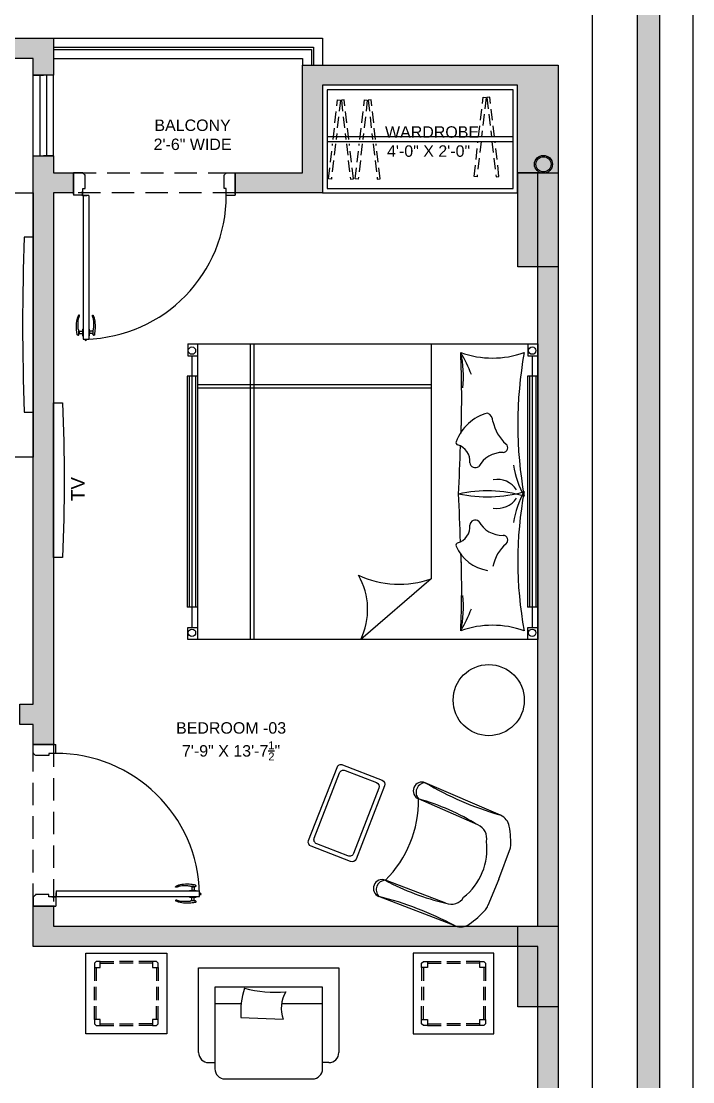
# Model space of a CAD drawing. Extents: x 374263 to 374793, y -84373 to -83661.
# Drawn here: x 374715.7 to 374766.8, y -84090.2 to -84009.5 of the extents above; entities that cross this region are included whole.
import ezdxf

# ---------------------------------------------------------------- set-up
doc = ezdxf.new("R2010")
doc.units = 0
doc.header["$MEASUREMENT"] = 0
doc.linetypes.add('DASHED', pattern=[0.75, 0.5, -0.25])
doc.linetypes.add('DASHED2', pattern=[0.375, 0.25, -0.125])
doc.layers.get('0').update_dxf_attribs({"linetype": 'CONTINUOUS'})
for name, color, linetype in [('_DIMENSION', 190, 'CONTINUOUS'), ('COLUMN', 2, 'CONTINUOUS'), ('DOOR', 32, 'CONTINUOUS'), ('FORMAT_BODER', 34, 'CONTINUOUS'), ('FORMAT_BODER_HATCH', 8, 'CONTINUOUS'), ('FORMAT_TEXT', 34, 'CONTINUOUS'), ('FURNITURE', 36, 'CONTINUOUS'), ('HATCH', 251, 'CONTINUOUS')]:
    doc.layers.add(name, color=color, linetype=linetype)
doc.styles.add('TEXT', font='arial.ttf', dxfattribs={"height": 5})

# ---------------------------------------------------------------- blocks, each defined once
blk = doc.blocks.new('WERTUYO')
at = {"layer": 'FURNITURE', "linetype": 'DASHED', "ltscale": 5}
for points in [[(643.8741002173047, 685.6800795017216), (644.8896536989487, 694.5178323374303), (645.5372412101715, 694.4434175213855), (644.5302387964912, 685.6800795017216)], [(647.388660028897, 685.6800795017216), (646.3731065471948, 694.5178323374303), (645.7255190360302, 694.4434175213855), (646.7325214497105, 685.6800795017216)], [(644.4153279701131, 684.6800795017216), (643.5097376033664, 676.7992697011969), (642.8621500922018, 676.8736845172416), (643.7591893908684, 684.6800795017216)], [(646.8474322760885, 684.6800795017216), (647.7530226428062, 676.7992697011969), (648.4006101539999, 676.8736845172416), (647.503570855275, 684.6800795017216)]]:
    blk.add_lwpolyline(points, dxfattribs=at)
blk = doc.blocks.new('TABLE-30')
at = {"color": 0, "linetype": 'BYBLOCK'}
for p, q in [((-0.4063999999996213, 0), (-0.4063999999996213, 0.4063999999996213)), ((-0.4063999999996213, 0.4063999999996213), (0, 0.4063999999996213)), ((0, 0.4063999999996213), (0, 0)), ((-0.3555999999996686, 0.3640666666663321), (-0.3640666666663321, 0.3555999999996686)), ((-0.3640666666663321, 0.3555999999996686), (-0.3640666666663321, 0.3344333333330098)), ((-0.3640666666663321, 0.3344333333330098), (-0.3344333333330098, 0.3344333333330098)), ((-0.3640666666662185, 0.3344333333330383), (-0.3640666666662469, 0.2666780571461516)), ((-0.3344333333330098, 0.3640666666663321), (-0.3555999999996686, 0.3640666666663321)), ((-0.3555893173922016, 0.3344333333330383), (-0.35558931739223, 0.2666780571461516)), ((-0.3344333333330098, 0.3344333333330098), (-0.3344333333330098, 0.3640666666663321)), ((-0.3344333333330098, 0.3640666666662469), (-0.2666780571461231, 0.3640666666662753)), ((-0.3344333333330098, 0.35558931739223), (-0.2666780571461231, 0.3555893173922584)), ((-0.1693223619063531, 0.3640666666663037), (-0.2370776380932682, 0.3640666666662753)), ((-0.1693223619063531, 0.3555893173922868), (-0.2370776380932682, 0.3555893173922584)), ((-0.0719666666666114, 0.3640666666663321), (-0.1397219428534981, 0.3640666666663037)), ((-0.0719666666666114, 0.3555893173923153), (-0.1397219428534981, 0.3555893173922868)), ((-0.071966666666583, 0.3640666666663321), (-0.071966666666583, 0.3344333333330098)), ((-0.0507999999999527, 0.3640666666663321), (-0.071966666666583, 0.3640666666663321)), ((-0.071966666666583, 0.3344333333330098), (-0.0423333333332891, 0.3344333333330098)), ((-0.050810682607306, 0.3344333333330098), (-0.050810682607306, 0.2666780571461231)), ((-0.0423333333332891, 0.3555999999996686), (-0.0507999999999527, 0.3640666666663321)), ((-0.0423333333332891, 0.3344333333330098), (-0.0423333333332891, 0.3555999999996686)), ((-0.0423333333332891, 0.3344333333330098), (-0.0423333333332891, 0.2666780571461231)), ((-0.3640666666662753, 0.1693223619063815), (-0.3640666666662753, 0.2370776380932682)), ((-0.3555893173922584, 0.1693223619063815), (-0.3555893173922584, 0.2370776380932682)), ((-0.050810682607306, 0.2370776380932682), (-0.050810682607306, 0.1693223619063531)), ((-0.0423333333332891, 0.2370776380932682), (-0.0423333333332891, 0.1693223619063531)), ((-0.3640666666663037, 0.0719666666666114), (-0.3640666666662753, 0.1397219428535266)), ((-0.3555893173922868, 0.0719666666666114), (-0.3555893173922584, 0.1397219428535266)), ((-0.050810682607306, 0.0719666666666114), (-0.050810682607306, 0.1397219428534981)), ((-0.0423333333332891, 0.0719666666666114), (-0.0423333333332891, 0.1397219428534981)), ((-0.3640666666663321, 0.071966666666583), (-0.3640666666663321, 0.0507999999999527)), ((-0.3344333333330098, 0.071966666666583), (-0.3640666666663321, 0.071966666666583)), ((-0.3344333333330098, 0.0423333333332891), (-0.3344333333330098, 0.071966666666583)), ((-0.071966666666583, 0.071966666666583), (-0.071966666666583, 0.0423333333332891)), ((-0.0423333333332891, 0.071966666666583), (-0.071966666666583, 0.071966666666583)), ((-0.0423333333332891, 0.0507999999999527), (-0.0423333333332891, 0.071966666666583)), ((0, 0), (-0.4063999999996213, 0)), ((-0.3640666666663321, 0.0507999999999527), (-0.3555999999996686, 0.0423333333332891)), ((-0.3555999999996686, 0.0423333333332891), (-0.3344333333330098, 0.0423333333332891)), ((-0.3344333333330098, 0.050810682607306), (-0.2666780571460947, 0.050810682607306)), ((-0.3344333333330098, 0.0423333333332891), (-0.2666780571460947, 0.0423333333332891)), ((-0.2370776380932398, 0.050810682607306), (-0.1693223619063531, 0.050810682607306)), ((-0.2370776380932398, 0.0423333333332891), (-0.1693223619063531, 0.0423333333332891)), ((-0.071966666666583, 0.050810682607306), (-0.1397219428534697, 0.050810682607306)), ((-0.071966666666583, 0.0423333333332891), (-0.1397219428534697, 0.0423333333332891)), ((-0.071966666666583, 0.0423333333332891), (-0.0507999999999527, 0.0423333333332891)), ((-0.0507999999999527, 0.0423333333332891), (-0.0423333333332891, 0.0507999999999527))]:
    blk.add_line(p, q, dxfattribs=at)
blk = doc.blocks.new('HANDLE_')
at = {"color": 25}
for p, q in [((-0.7500000000004547, -1.09139e-11), (0.7500000000004547, 1.09139e-11)), ((-3.842498068636357, -0.8676284369915948), (-3.853216888692712, -0.9166993664020991)), ((-0.7499999999977263, -0.1250000000121645), (-0.7500000000004547, -1.20508e-11)), ((-0.7499999999977263, -0.1250000000121645), (0.7500000000022738, -0.1250000000121645)), ((-0.31193088684131, -0.1339285402199266), (-0.3119308868422195, -0.1250000000121645)), ((0.3032124157793987, -0.9556787557717143), (-0.3032124157766702, -0.9556787557717143)), ((-0.2933930870608492, -0.1524663399978863), (0.2933930870653967, -0.1524663399978863)), ((-0.2499999999986358, -0.902466339997886), (-0.2499999999986358, -0.1524663399978863)), ((-0.2499999999977263, -0.9024663399977724), (0.2500000000022737, -0.9024663399977724)), ((0.2500000000013642, -0.902466339997886), (0.2500000000013642, -0.1524663399977726)), ((0.3032124157793987, -0.9556787557717143), (0.3426731880731495, -0.95135046825294)), ((0.3119308868458575, -0.1339285402199266), (0.3119308868467669, -0.1250000000121645)), ((0.6463932587589625, -1.053500312676419), (0.646393258758053, -1.234952984337382)), ((0.7500000000022738, -0.1250000000121645), (0.7500000000004547, -1.20508e-11))]:
    blk.add_line(p, q, dxfattribs=at)
for centre, radius, start, end in [((-3.778072760740997, -0.9331134917514416), 0.0769159507294752, 167.6781249051478, 262.0686072607006), ((-3.767353940683732, -0.8840425623365034), 0.0769159507294752, 88.24931041742155, 167.6781249085744), ((-0.3009289805590924, -1.419460461631159), 0.4637873270867705, 90.28209423090686, 130.7272898885489), ((-0.2933930870608492, -0.1339285402175392), 0.0185377997804608, 180.0000000073801, 270), ((-0.2499999999986358, -0.9556787557762618), 0.0532124157783414, 90, 179.9999999951015), ((0.2500000000013642, -0.9556787557762618), 0.0532124157783414, 4.8983595e-09, 90), ((0.2933930870653967, -0.1339285402175392), 0.0185377997804608, 270, 359.9999999926198), ((0.415379954731634, -1.423615301906123), 0.477828784213676, 67.39559944381442, 98.75216363580843), ((0.5694773080263076, -1.234952984337155), 0.0769159507294752, 278.1758633467022, 359.9999999994072), ((0.5694773080290361, -1.053500312676192), 0.0769159507294752, 359.9999999998307, 67.39559944375627)]:
    blk.add_arc(centre, radius, start, end, dxfattribs=at)
for points, knots in [([(0.5804156764365871, -1.311087178844559), (0.2404666102843294, -1.359928414367117), (-0.5324436510968554, -1.500316170596986), (-2.807718213423413, -1.583981610057549), (-3.622089301655705, -1.037196674035044), (-3.779623931885451, -1.010556217176142), (-3.788686179886553, -1.009293665094332)], [0.06465077938968, 0.06465077938968, 0.06465077938968, 0.06465077938968, 0.4505205632379475, 1.832325763560979, 2.246212023165044, 2.271789688375158, 2.271789688375158, 2.271789688375158, 2.271789688375158]), ([(-0.6035313947181749, -1.067991453448598), (-0.6098302535333461, -1.068714258614932), (-0.6161585194799954, -1.069431592586282), (-0.7698983168706947, -1.08664164307754), (-0.9305572701600792, -1.099817278792102), (-2.418423520624401, -1.120246660228416), (-2.754086384392849, -1.10592491586908), (-3.055444082143821, -1.039428431763212), (-3.109407603767521, -1.023997047075339), (-3.205341281711751, -0.9890947827407216), (-3.252207411322614, -0.9665128117130732), (-3.367705836836193, -0.9102795760228444), (-3.434128194658569, -0.8767955881079386), (-3.560049150617032, -0.8354699217416055), (-3.607370699731744, -0.8233649423218594), (-3.697280721912193, -0.8102639610380036), (-3.733476652535956, -0.8081261451404771), (-3.765004116617547, -0.8071625141921002)], [0.6671451956050121, 0.6671451956050121, 0.6671451956050121, 0.6671451956050121, 0.6810983110480155, 0.6810983110480155, 1.004570596250969, 1.004570596250969, 1.651515166656878, 1.651515166656878, 1.812419402126525, 1.812419402126525, 1.988170690984935, 1.988170690984935, 2.163921979843344, 2.163921979843344, 2.251194067272754, 2.251194067272754, 2.323653162038147, 2.323653162038147, 2.323653162038147, 2.323653162038147])]:
    blk.add_open_spline(points, degree=3, knots=knots, dxfattribs=at)
blk = doc.blocks.new("D3'")
at = {"layer": 'DOOR', "color": 251}
for p, q in [((-3.364944593389736, 5.08796792857538), (-3.364944593389736, 37.09107455347919)), ((-2.114944593389735, 37.09107455348101), (-3.364944593389736, 37.09107455348101)), ((-2.582151463421723, 37.09107455348101), (-2.582151463421723, 37.42844256444266)), ((-2.114944593389735, 5.08796792857538), (-2.114944593389735, 37.09107455347919)), ((-36.00000000000046, 0), (-36.00000000000046, 5.000000000001818)), ((-34.03367700265244, 5.000000000001818), (-35.99999999999955, 5.000000000001818)), ((-36.00000000000091, 4.750000000000909), (-36, 0.2500000000009095)), ((-36.00000000000091, 4.750000000000909), (-36, 0.2500000000009095)), ((-36.00000000000046, 0.2500000000009095), (-36.00000000000046, 4.750000000000909)), ((-35.5, 5.000000000001818), (-35.5, 5.000000000001818)), ((-34.03367700265244, 5.000000000001818), (-34.03367700265244, 3.500000000001819)), ((-3.364944593389736, 5.08796792857538), (-2.114944593389735, 5.087967928577199)), ((-2.080378661138638, 5.089281034575833), (-2.952244309281923, 5.089281034574012)), ((-2.952244309281923, 5.073297343289596), (-2.952244309281923, 5.089281034574012)), ((-2.082332696775663, 5.073297343291415), (-2.952244309281923, 5.073297343289596)), ((-2.033677002652438, 5.000000000001818), (-2.033677002652438, 3.500000000001819)), ((-2.015983691284418, 5.006948337801077), (-2.015983691284418, 4.137036725293)), ((-2, 5.008902373436285), (-2, 4.137036725293)), ((-2.000000000000909, 5.000000000001818), (0, 5.000000000001818)), ((-0.75, 5.000000000001818), (-0.75, 5.000000000001818)), ((-0.75, 5.000000000001818), (-0.75, 5.000000000001818)), ((0, 0), (0, 5.000000000001818)), ((-4.547e-13, 0.2500000000045475), (-4.547e-13, 4.750000000004545)), ((-9.095e-13, 4.750000000007275), (0, 0.250000000007276)), ((-34.03367700265244, 3.500000000003637), (-33.53367700265244, 3.500000000001819)), ((-33.53367700265244, 3.500000000003637), (-33.53367700265244, 0.500000000003638)), ((-2.033677002652438, 3.500000000003637), (-2.533677002652437, 3.500000000001819)), ((-2.533677002652437, 3.500000000003637), (-2.533677002652437, 0.500000000003638)), ((-2.015983691284418, 4.137036725293), (-2, 4.137036725293)), ((-34.03367700265244, 1.819e-12), (-36.00000000000046, 0)), ((-34.03367700265244, 0.1381389938869688), (-34.03367700265244, 1.819e-12)), ((-33.53367700265244, 0.500000000001819), (-33.67181599653668, 0.500000000001819)), ((-2.533677002652437, 0.500000000001819), (-2.395538008768198, 0.500000000001819)), ((-2.033677002652438, 0.1381389938869688), (-2.033677002652438, 1.819e-12)), ((-2.033677002652438, 1.819e-12), (0, 0))]:
    blk.add_line(p, q, dxfattribs=at)
blk.add_circle((-2.015983691284644, 5.073297343291415), 0.0663490054912472, dxfattribs=at)
for centre, radius, start, end in [((-2.001500999663903, 5.06734061591726), 32.03224678733896, 91.32096415422062, 180.1204516170646), ((-2.582151463421951, 37.09107455348101), 0.3373680109623365, 90, 180), ((-34.03367700265267, 0.500000000001819), 0.3618609855343493, 269.9999999999479, 0), ((-2.033677002652666, 0.500000000001819), 0.3618609855343493, 180, 270.0000000000521)]:
    blk.add_arc(centre, radius, start, end, dxfattribs=at)
at = {"layer": 'DOOR', "color": 251, "extrusion": (0, 0, -1), "zscale": -1, "rotation": 90}
blk.add_blockref('HANDLE_', (3.364944593378821, 35.59107455347919), dxfattribs=at)
at = {"layer": 'DOOR', "color": 251, "rotation": 90}
blk.add_blockref('HANDLE_', (-2.114944593400648, 35.59107455347919), dxfattribs=at)
blk = doc.blocks.new('A$C65647B64')
at = {"layer": 'HATCH'}
h = blk.add_hatch(color=252, dxfattribs=at)
h.dxf.hatch_style = 1
h.paths.add_polyline_path([(240.0001579205273, 513.0000105146319), (231.0001579296077, 513.0000105146319), (231.0001579155214, 534.0000105146319), (240.0001579063246, 534.0000105146319)])
h = blk.add_hatch(color=252, dxfattribs=at)
h.dxf.hatch_style = 1
h.paths.add_polyline_path([(231.0001579060918, 348.0000105237705), (231.0001579059754, 366.0000105146319), (240.0001579059754, 366.0000105146319), (240.0001579060918, 348.0000105237705)])
at = {"layer": 'COLUMN', "ltscale": 10}
for points in [[(240.0001579205273, 513.0000105146319), (231.0001579296077, 513.0000105146319), (231.0001579155214, 534.0000105146319), (240.0001579063246, 534.0000105146319)], [(231.0001579060918, 348.0000105237705), (231.0001579059754, 366.0000105146319), (240.0001579059754, 366.0000105146319), (240.0001579060918, 348.0000105237705)]]:
    blk.add_lwpolyline(points, close=True, dxfattribs=at)
blk = doc.blocks.new('R_W_P')
h = blk.add_hatch(color=5)
edge = h.paths.add_edge_path()
edge.add_arc((0.5650995811330155, -0.5738365855424205), 1.09365611150203, 46.97891212682749, 148.3522443334496)
edge.add_arc((-1.296937221214949, 0.5738365855370386), 1.09365611150203, 226.9789121268035, 328.3522443334053, ccw=False)
edge.add_arc((-0.365918820044812, 0), 1.692307692307715, 7.665578230314793, 187.6655782302262, ccw=False)
for radius in [2.000000000000025, 1.692307692307715]:
    blk.add_circle((-0.365918820044812, 0), radius)
blk = doc.blocks.new('HH')
at = {"layer": 'FORMAT_BODER_HATCH', "ltscale": 12}
h = blk.add_hatch(color=251, dxfattribs=at)
h.dxf.hatch_style = 1
h.paths.add_polyline_path([(364651.477923392, -82436.69399200841), (364655.9779237104, -82436.69399200841), (364655.9779236869, -82440.44399201384), (364660.477922342, -82440.44399123784), (364660.4779222714, -82444.94399123784), (364655.9779236869, -82444.94399201384), (364655.9779236864, -82567.9439920139), (364651.4779236864, -82567.9439920139), (364651.477923687, -82563.44399201381), (364648.477923687, -82563.44399201384), (364648.477923687, -82558.94399201384), (364651.4779236869, -82558.94399201384)])
h.paths.add_polyline_path([(364696.4779223184, -82440.44399201384), (364711.4779236868, -82440.44399201385), (364711.4779236868, -82416.44399201384), (364768.477923687, -82416.44399201384), (364768.4780708271, -82974.44399201384), (364754.9779237159, -82974.44399208148), (364754.9779237159, -82969.94399201384), (364759.4779159009, -82969.94399201384), (364763.9779236868, -82969.94399201384), (364763.9779236867, -82831.94399201381), (364740.079591122, -82831.94399201378), (364740.079591122, -82827.44399201378), (364763.9779134879, -82827.44399201381), (364763.9779134878, -82612.94399201381), (364651.477923687, -82612.94399201381), (364651.4779236864, -82603.94399201384), (364655.9779236864, -82603.94399201384), (364655.9779236866, -82608.44399201384), (364763.9779236867, -82608.44399201397), (364763.9784032581, -82440.4428128141), (364759.4784032627, -82440.4428128141), (364759.4779236869, -82420.94399201384), (364715.9779236868, -82420.94399201384), (364715.9779236867, -82444.94399201384), (364696.4779223184, -82444.94399201384)])
h.paths.add_polyline_path([(364646.9779236869, -82410.44399202679), (364655.9779236869, -82410.44399201384), (364655.9779236995, -82418.69399200841), (364651.4779236814, -82418.69399200841), (364651.4779236869, -82414.94399201384), (364646.9779236843, -82414.94399201128)])
h.paths.add_polyline_path([(364691.8883714481, -82827.44399201384), (364691.8883714481, -82969.94399201384), (364724.8415710991, -82969.94399201384), (364724.8415710991, -82974.44399201384), (364687.3883714481, -82974.44399201384), (364687.3883714481, -82951.94399201387), (364684.4779270589, -82951.94399201384), (364684.4779270589, -82947.44399201387), (364687.388371448, -82947.44399201387), (364687.3883714481, -82831.94399201381), (364660.1521732968, -82831.94399201375), (364660.1521732968, -82827.44399201375)], flags=17)
edge = h.paths.add_edge_path()
edge.add_line((364614.066056504, -82947.44268446518), (364624.4779270589, -82947.44399201387))
edge.add_line((364624.4779270589, -82947.44399201387), (364624.4779270589, -82951.94399201384))
edge.add_line((364624.4779270589, -82951.94399201384), (364621.4779236868, -82951.94399201387))
edge.add_line((364621.4779236868, -82951.94399201387), (364621.4779236869, -82977.44399201882))
edge.add_line((364621.4779236869, -82977.44399201882), (364616.9779236869, -82977.44399201384))
edge.add_line((364616.9779236869, -82977.44399201384), (364616.9779236869, -82951.94399201384))
edge.add_line((364616.9779236869, -82951.94399201384), (364612.5647312794, -82951.94399201384))
edge.add_line((364612.5647312794, -82951.94399201384), (364612.5673817287, -82947.44399201384))
h.paths.add_polyline_path([(364588.5246398939, -83001.44399137175), (364588.5246398939, -83006.19398419894), (364558.5246398939, -83006.19398419894), (364558.5246398939, -83001.44399179668), (364554.0246398215, -83001.44399193443), (364541.9785676553, -83001.44399193443), (364541.9785222922, -83001.44399203104), (364537.4785222922, -83001.44399209478), (364537.4785079404, -82996.94399205995), (364532.9780488604, -82996.94399206548), (364532.9780488345, -82978.94312357577), (364537.4783070624, -82978.94312357024), (364537.478048805, -82951.9439920083), (364582.561561612, -82951.94399201384), (364582.561561612, -82947.44399201384), (364537.4779236868, -82947.44399201384), (364537.4779236868, -82831.94399201384), (364624.1546590683, -82831.94399201378), (364624.1546590683, -82827.44399201378), (364612.4779414858, -82827.44399201381), (364612.4779236868, -82727.4415599941), (364607.9779236869, -82727.4415599941), (364607.9779236868, -82827.44333154491), (364532.9786116753, -82827.44333154487), (364532.9779236823, -82686.44399201384), (364549.4779236868, -82686.44399201381), (364549.4779236868, -82681.94399201384), (364537.4779236777, -82681.94399201384), (364537.4779236843, -82627.94399201384), (364603.4779206244, -82627.94399201381), (364603.4779206244, -82681.94397976407), (364585.4779236868, -82681.94399201381), (364585.4779236868, -82686.44399201384), (364607.9779236823, -82686.44399201384), (364607.9779236869, -82690.94401888968), (364612.4779236868, -82690.94407264142), (364612.4779134695, -82618.99353512423), (364607.977923687, -82618.99444890342), (364607.9779236823, -82623.49399201383), (364532.9779240334, -82623.44399201384), (364532.9779236868, -82563.44399201384), (364536.6680373027, -82563.44399201384), (364536.6680373027, -82558.93179253244), (364532.8581509187, -82558.93117943776), (364532.8743609331, -82539.44399201384), (364558.4779236868, -82539.44399201374), (364558.4779236868, -82558.93530222379), (364554.6680373027, -82558.9346891291), (364554.6680373027, -82563.44399201384), (364607.977923687, -82563.44399201384), (364607.9785774614, -82588.99214757112), (364612.4785774614, -82588.99214757112), (364612.477923687, -82558.94399201384), (364562.9740628398, -82558.93602575167), (364562.9779236868, -82534.94399201372), (364537.428013926, -82534.94399201384), (364537.5278334476, -82414.94399201384), (364587.0869650373, -82414.94399201384), (364587.0869650373, -82410.44399196413), (364528.4779236868, -82410.44399201384), (364528.4779236868, -83010.44399201384), (364621.4779236604, -83010.44399201384), (364621.4779236665, -82996.9439909147), (364616.9783971464, -82996.94399092795), (364616.9779236665, -83001.44399088339)])
at = {"layer": 'FORMAT_BODER_HATCH', "color": 4}
for p, q in [((364651.4779237339, -82436.69399201384), (364651.4779236905, -82418.69399201384)), ((364651.4779236905, -82418.69399201384), (364653.7279236905, -82418.69399200841)), ((364655.9779236905, -82418.69399200298), (364653.7279236905, -82418.69399200841)), ((364655.9779237339, -82436.69399200298), (364655.9779236905, -82418.69399200298)), ((364651.4779237339, -82436.69399201384), (364653.7279237339, -82436.69399200841)), ((364655.9779237339, -82436.69399200298), (364653.7279237339, -82436.69399200841))]:
    blk.add_line(p, q, dxfattribs=at)
at = {"layer": 'FORMAT_BODER_HATCH'}
for p, q in [((364652.9779237339, -82436.69399201022), (364652.9779236905, -82418.69399201022)), ((364654.4779237339, -82436.6939920066), (364654.4779236905, -82418.6939920066))]:
    blk.add_line(p, q, dxfattribs=at)
at = {"layer": 'FORMAT_BODER_HATCH', "linetype": 'BYBLOCK'}
for p, q in [((364688.1066611831, -82478.5872977711), (364688.1066611831, -82544.5224073799)), ((364740.2129565191, -82478.5872977711), (364740.2129565191, -82530.96115151231)), ((364686.9410760228, -82541.86783773822), (364686.9410760228, -82481.24186741278)), ((364762.8123385266, -82541.86783773822), (364762.8123385266, -82481.24186741278)), ((364740.2129565191, -82530.96115151231), (364724.4829901878, -82544.5224073799)), ((364755.6473692963, -82583.72192475144), (364738.8769235711, -82576.45725174551)), ((364750.5747187696, -82585.85694033746), (364737.4024775715, -82580.06344658622)), ((364755.2681705347, -82597.94778358114), (364757.9173138571, -82590.97416619657)), ((364743.4482296402, -82603.2868824289), (364729.9902601115, -82598.19222135775)), ((364755.2681705347, -82597.94778358114), (364752.8569285479, -82603.84519073836)), ((364745.5719882791, -82608.36425615143), (364728.5158143124, -82601.7984162737)), ((364688.3484105467, -82617.70755575145), (364719.6042244976, -82617.70755575143)), ((364688.3484105467, -82636.63240275272), (364688.3484105467, -82617.70755575145)), ((364719.6042244976, -82617.70755575143), (364719.6042244976, -82636.6324027527)), ((364715.9763175229, -82622.0395018955), (364691.9763175229, -82622.03950189552)), ((364691.9763175229, -82622.03950189552), (364691.9763175229, -82640.26030972894)), ((364715.9763175229, -82638.86496089074), (364715.9763175229, -82622.0395018955)), ((364691.9763175229, -82625.66740887328), (364697.8318507788, -82625.66740887328)), ((364706.863258967, -82625.66740887328), (364715.9763175229, -82625.66740887327)), ((364697.7887832769, -82628.79416943701), (364707.1938353316, -82629.19251369919)), ((364690.5809686863, -82638.86496089076), (364691.9763175229, -82638.86496089076)), ((364715.9763175229, -82640.26030972892), (364715.9763175229, -82638.86496089074)), ((364717.3716663596, -82638.86496089074), (364715.9763175229, -82638.86496089074)), ((364694.2088756625, -82642.49286786698), (364713.7437593833, -82642.49286786697))]:
    blk.add_line(p, q, dxfattribs=at)
at = {"layer": 'FORMAT_BODER_HATCH', "color": 251, "ltscale": 12}
for points in [[(364646.9779236869, -82410.44399202679), (364655.9779236869, -82410.44399201384), (364655.9779236995, -82418.69399200841), (364651.4779236814, -82418.69399200841), (364651.4779236869, -82414.94399201384), (364646.9779236843, -82414.94399201128)], [(364651.477923392, -82436.69399200841), (364655.9779237104, -82436.69399200841), (364655.9779236869, -82440.44399201384), (364660.477922342, -82440.44399123784), (364660.4779222714, -82444.94399123784), (364655.9779236869, -82444.94399201384), (364655.9779236864, -82567.9439920139), (364651.4779236864, -82567.9439920139), (364651.477923687, -82563.44399201381), (364648.477923687, -82563.44399201384), (364648.477923687, -82558.94399201384), (364651.4779236869, -82558.94399201384)]]:
    blk.add_lwpolyline(points, close=True, dxfattribs=at)
at = {"layer": 'FORMAT_BODER_HATCH', "color": 251, "ltscale": 10}
for points in [[(364655.9779236869, -82410.44399201384), (364715.9779236869, -82410.44399201384), (364715.9779236869, -82416.44399201384)], [(364655.9779236869, -82412.44399201384), (364713.9779236869, -82412.44399201384), (364713.9779236869, -82416.44399201384)], [(364655.9779236869, -82412.94399201384), (364713.4779236869, -82412.94399201384), (364713.4779236869, -82416.44399201384)], [(364655.9779236869, -82414.94399201384), (364711.4779236869, -82414.94399201384), (364711.4779236869, -82416.44399201384)]]:
    blk.add_lwpolyline(points, dxfattribs=at)
at = {"layer": 'FORMAT_BODER_HATCH', "color": 251, "ltscale": 12}
blk.add_lwpolyline([(364763.9779134879, -82827.44399201381), (364763.9779134878, -82612.94399201381), (364651.477923687, -82612.94399201381), (364651.4779236864, -82603.94399201384), (364655.9779236864, -82603.94399201384), (364655.9779236866, -82608.44399201384), (364763.9779236867, -82608.44399201397), (364763.9784032722, -82440.44281281413), (364759.4779236868, -82440.4428128141), (364759.4779236869, -82420.94399201384), (364715.9779236868, -82420.94399201384), (364715.9779236867, -82444.94399201384), (364696.4779223184, -82444.94399201384), (364696.4779223184, -82440.44399201384), (364711.4779236868, -82440.44399201385), (364711.4779236868, -82416.44399201384), (364768.477923687, -82416.44399201384), (364768.4780708271, -82974.44399201384)], dxfattribs=at)
at = {"layer": 'FORMAT_BODER_HATCH', "color": 251}
for points in [[(364759.4779236868, -82420.94399201384), (364715.9779236868, -82420.94399201384), (364715.9779236868, -82444.94399201384), (364759.4779236868, -82444.94399201384)], [(364758.4779236869, -82421.94399201384), (364716.9779236868, -82421.94399201384), (364716.9779236868, -82443.94399201384), (364758.4779236869, -82443.94399201384)], [(364758.4779236869, -82432.44399201384), (364716.9779236868, -82432.44399201384), (364716.9779236868, -82433.44399201384), (364758.4779236869, -82433.44399201384)]]:
    blk.add_lwpolyline(points, close=True, dxfattribs=at)
at = {"layer": 'FORMAT_BODER_HATCH', "color": 251, "linetype": 'DASHED2', "ltscale": 20}
for points in [[(364696.4779223184, -82444.94399201384), (364660.4779223184, -82444.94399201384), (364660.4779223184, -82440.44399201384), (364696.4779223184, -82440.44399201384)], [(364655.9779236864, -82567.9439920139), (364655.9779236864, -82603.94399201384), (364651.4779236864, -82603.94399201384), (364651.4779236864, -82567.9439920139)]]:
    blk.add_lwpolyline(points, close=True, dxfattribs=at)
at = {"layer": 'FORMAT_BODER_HATCH', "color": 251, "ltscale": 0.2}
blk.add_lwpolyline([(364651.4779236869, -82503.88208451006), (364639.6701219689, -82503.88208451006), (364639.670121969, -82444.94399201384), (364651.477923687, -82444.94399201384)], close=True, dxfattribs=at)
for points in [[(364651.4779236869, -82454.79591399818), (364649.4779236869, -82454.79591399818, 0.0194757112857103), (364649.4779236869, -82493.79591399818), (364651.4779236869, -82493.79591399818)], [(364655.9779236871, -82491.7226999125), (364657.9779236871, -82491.7226999125, -0.0220160214534116), (364657.977923687, -82526.2226999125), (364655.977923687, -82526.2226999125)]]:
    blk.add_lwpolyline(points, format="xyb", close=True, dxfattribs=at)
at = {"layer": 'FORMAT_BODER_HATCH', "linetype": 'BYBLOCK'}
for points in [[(364685.9020964571, -82478.5872977711), (364685.9020964571, -82481.24186741278), (364688.1066611831, -82481.24186741278)], [(364685.9020964571, -82478.5872977711), (364763.9779236868, -82478.5872977711), (364763.9779236868, -82544.52240737989), (364685.9020964571, -82544.52240738083)], [(364699.8016613979, -82478.5872977711), (364699.8016613979, -82544.5224073799)], [(364700.6777329326, -82478.5872977711), (364700.6777329326, -82544.5224073799)], [(364761.7733589609, -82478.5872977711), (364761.7733589609, -82481.24186741278), (364763.9779236868, -82481.24186741278)], [(364685.8124928393, -82485.79093948376), (364685.8124928393, -82537.31876566724)], [(364688.1066611831, -82485.79093948376), (364685.8124928393, -82485.79093948376)], [(364686.2646193916, -82485.79093948376), (364686.2646193916, -82537.31876566724)], [(364687.6269829676, -82485.79093948376), (364687.6269829676, -82537.31876566724)], [(364761.683755344, -82485.79093948376), (364761.683755344, -82537.31876566724)], [(364763.9779236868, -82485.79093948376), (364761.683755344, -82485.79093948376)], [(364762.1358818954, -82485.79093948376), (364762.1358818954, -82537.31876566724)], [(364763.4982454723, -82485.79093948376), (364763.4982454723, -82537.31876566724)], [(364688.1066611831, -82487.64716968869), (364740.2129565191, -82487.64716968869)], [(364688.1066611831, -82488.42150358667), (364740.2129565191, -82488.42150358667)], [(364688.1066611831, -82537.31876566724), (364685.8124928393, -82537.31876566724)], [(364763.9779236868, -82537.31876566724), (364761.683755344, -82537.31876566724)], [(364685.9020964571, -82544.5224073799), (364685.9020964571, -82541.86783773822), (364688.1066611831, -82541.86783773822)], [(364761.7733589609, -82544.5224073799), (364761.7733589609, -82541.86783773822), (364763.9779236868, -82541.86783773822)]]:
    blk.add_lwpolyline(points, dxfattribs=at)
for points in [[(364712.8646412875, -82589.36878633537), (364719.1994822629, -82573.02139839456, -0.414213562373107), (364720.4596060919, -82572.46514578513), (364729.2387588749, -82575.86719001146, -0.414213562373095), (364729.7950114843, -82577.12731384102), (364723.4601705089, -82593.47470178184, -0.414213562373095), (364722.2000466805, -82594.03095439197), (364713.4208938971, -82590.62891016377, -0.414213562373095)], [(364714.1247651162, -82588.81253372619), (364719.7557348724, -82574.28152222297, -0.4142135623730706), (364721.0158587007, -82573.72526961402), (364727.978635046, -82576.4234426209, -0.414213562373095), (364728.5348876553, -82577.68356645049), (364722.9039178998, -82592.21457795321, -0.4142135623731317), (364721.6437940712, -82592.77083056243), (364714.6810177261, -82590.07265755435, -0.4142135623730813)]]:
    blk.add_lwpolyline(points, format="xyb", close=True, dxfattribs=at)
for centre in [(364686.8603498752, -82480.10173474342), (364762.731612379, -82480.10173474342), (364686.8603498752, -82543.00797040664), (364762.731612379, -82543.00797040664)]:
    blk.add_circle(centre, 0.8213620001911635, dxfattribs=at)
at = {"layer": 'FORMAT_BODER_HATCH', "color": 251}
blk.add_circle((364753.0278172558, -82558.03694204384), 7.930512193383038, dxfattribs=at)
at = {"layer": 'FORMAT_BODER_HATCH', "linetype": 'BYBLOCK'}
for centre, radius, start, end in [((364723.3469925963, -82485.97263725285), 24.0597391914971, 354.1512528299147, 13.06737195602742), ((364521.0755350469, -82490.38838878024), 225.923236986236, 357.9340834906812, 2.500239668948015), ((364753.8522311228, -82460.86788034436), 20.89673707035097, 250.2291039489654, 289.7708960510345), ((364720.6074884695, -82496.32175337613), 30.56934476195656, 20.86026074905998, 31.09749704519319), ((364850.3786312632, -82496.54780757052), 90.88009011172528, 169.8502693154703, 190.1497306845297), ((364225.6860124844, -82489.6779187461), 521.3127599483022, 359.9527713643038, 359.9596540725744), ((364755.431508836, -82503.96093427943), 10.2936902064391, 104.9382031305051, 159.8534400068328), ((364751.7059726237, -82495.99710822271), 2.253345527519222, 3.029651777674502, 61.59095055689559), ((364679.6602939602, -82493.64676828214), 67.33851045081299, 355.800156333297, 358.5810403268003), ((364762.5779749968, -82494.24228964557), 8.775598779056915, 190.7424436490696, 229.7478074826452), ((364746.2434043551, -82500.63482953326), 0.5238628932036851, 155.2553401984459, 252.4846868901481), ((364745.0919708817, -82504.74114100725), 3.741140320562588, 354.4075398845425, 74.5954147582995), ((364225.6860124844, -82484.84999294483), 521.3127599483022, 357.0033341476438, 358.1828387813903), ((364756.2257608299, -82501.74524583944), 1.055218911603481, 269.5063552973692, 49.74780748264514), ((364756.1637342146, -82508.94430070181), 6.144103155822339, 89.50635529736918, 150.6966054269234), ((364750.0374533993, -82504.9782649148), 1.22877742232281, 185.9538307316258, 308.7054575166859), ((364778.7151194236, -82502.53517960382), 20.42528975520247, 188.8206942658117, 209.4024879077531), ((364754.8964373705, -82514.05814614703), 5.241546760276681, 34.26457633203044, 99.2782767041281), ((364752.7141687435, -82540.64003994034), 29.25199720225677, 73.70708165278405, 102.6945989960902), ((364752.7141687435, -82483.46966521066), 29.25199720225677, 257.3054010039098, 286.292918347216), ((364225.6860124844, -82539.25971220524), 521.3127599483022, 1.817161218609685, 2.996665852356145), ((364754.8964373705, -82510.05155900304), 5.241546760276681, 260.7217232958719, 325.7354236679695), ((364778.7151194236, -82521.57452554718), 20.42528975520247, 150.5975120922469, 171.1793057341883), ((364844.836237821, -82527.06189757955), 85.33769666956896, 169.5249660774676, 190.4750339225323), ((364750.0374533993, -82519.1314402362), 1.22877742232281, 51.29454248331409, 174.0461692683741), ((364745.0919708817, -82519.36856414375), 3.741140320562588, 285.4045852417005, 5.592460115457522), ((364756.1637342146, -82515.16540444826), 6.144103155822339, 209.3033945730765, 270.4936447026308), ((364756.2257608299, -82522.36445931156), 1.055218911603481, 310.2521925173548, 90.49364470263083), ((364746.2434043551, -82523.47487561681), 0.5238628932036851, 107.5153131098519, 204.744659801554), ((364754.0707486945, -82520.16611214352), 9.021565989300015, 203.0209260954274, 261.7616206014279), ((364762.5779749968, -82529.86741550543), 8.775598779056915, 130.2521925173548, 169.2575563509303), ((364545.4708694594, -82533.26888854054), 201.5279024963626, 357.3527278321961, 2.187400758734549), ((364679.6602939602, -82530.46293686886), 67.33851045081299, 1.418959673199666, 4.199843666702951), ((364710.7767102292, -82537.82624869418), 15.25452888333852, 333.9623278599969, 30.01737304175245), ((364733.0380655781, -82510.69012049583), 21.50334296055688, 245.1024039644912, 289.4913155705115), ((364225.6860124844, -82533.4317864049), 521.3127599483022, 0.040345927425659, 0.0472286356962455), ((364723.3469925963, -82537.13706789815), 24.0597391914971, 346.9326280439726, 5.848747170085277), ((364720.6074884695, -82526.78795177393), 30.56934476195656, 328.9025029548068, 339.13973925094), ((364753.8522311228, -82562.24182480664), 20.89673707035097, 70.22910394896545, 109.7708960510346), ((364738.1397005699, -82578.26034916544), 1.947988207823081, 67.76207689874279, 247.7620768987428), ((364738.959260441, -82578.5954383183), 2.139771291817776, 92.20524509368478, 223.3189088315739), ((364776.9250071046, -82511.40158423643), 75.36508830833652, 239.6785881265265, 253.4519561207416), ((364711.9505453274, -82580.23673268332), 25.45252212584882, 315.1340676340197, 0.3900846703192137), ((364723.599613262, -82629.31713999301), 51.15120113441475, 58.1727268798079, 74.34499299126759), ((364754.418664294, -82586.7270871167), 3.246647013038468, 9.835760112490313, 67.76207689874279), ((364749.3460205211, -82588.86210567277), 3.246647013038468, 347.3659378281667, 67.76220694766579), ((364735.8947772576, -82589.93862582887), 22.04686966689355, 357.3078295764815, 9.835760112490313), ((364739.0165876864, -82591.25306618716), 13.60172372301142, 337.56705311895, 7.09851366647033), ((364729.2530373136, -82599.99531885379), 1.947988207823081, 67.76207689874279, 247.7620768987428), ((364730.0725971849, -82600.33040800759), 2.139771291817776, 92.20524509368478, 223.3189088315739), ((364754.6488410783, -82553.37704797529), 51.15120113441475, 241.1791602944099, 257.3514266019218), ((364738.981544786, -82591.33877398973), 13.60172372301142, 308.4256401377148, 337.9571009184186), ((364710.0863116189, -82674.87543021259), 75.36508830833652, 62.07219771149396, 75.84556555422472), ((364744.6769415129, -82600.28172266399), 3.246647013038468, 247.7619471929395, 328.1582151388891), ((364735.833081756, -82590.0895204691), 22.04686966689355, 305.6883925758004, 318.2163244507909), ((364749.8517661818, -82602.61648573565), 3.246647013038468, 318.2163244507909, 337.7620767148007), ((364746.8006932817, -82605.35909378593), 3.246647013038468, 247.7620768987428, 305.6883925758004), ((364714.4307358431, -82627.45971615141), 16.69536914176218, 161.9302614785739, 184.5845160799532), ((364705.5575762742, -82594.29428629004), 28.84878961030735, 255.9598063969026, 274.4010181846041), ((364714.1989207462, -82626.7575398581), 7.416220013493307, 150.0765314480589, 199.167496342157), ((364690.5809686863, -82636.63240275272), 2.232558139375568, 180, 270), ((364717.3716663596, -82636.6324027527), 2.232558139375568, 270, 0), ((364694.2088756625, -82640.26030972894), 2.232558139375568, 180, 270), ((364713.7437593833, -82640.26030972892), 2.232558139375568, 270, 0)]:
    blk.add_arc(centre, radius, start, end, dxfattribs=at)
at = {"layer": 'FORMAT_BODER_HATCH', "color": 251}
for p in [(364074.4454562348, -83118.68604910982), (364080.4120627127, -83118.68604910982), (364106.90451195, -83118.12407151557)]:
    blk.add_blockref('WERTUYO', p, dxfattribs=at)
at = {"layer": 'FORMAT_BODER_HATCH', "color": 251, "extrusion": (0, 0, -1), "xscale": -0.9999999999999998, "zscale": -0.9999999999999998, "rotation": 358.7661657752257}
blk.add_blockref('R_W_P', (-364765.5931369808, -82438.55277398945), dxfattribs=at)
at = {"layer": 'FORMAT_BODER_HATCH', "color": 251, "ltscale": 12}
blk.add_blockref('A$C65647B64', (364528.4782453472, -82974.44282332873), dxfattribs=at)
at = {"layer": 'FORMAT_BODER_HATCH', "color": 251, "ltscale": 10, "xscale": 0.9999309507931979, "yscale": 0.9999309507931979, "zscale": 0.9999309507931979}
for p, rotation in [((364660.4779223184, -82440.44399201384), 180), ((364651.4779236864, -82603.94399201384), 270)]:
    blk.add_blockref("D3'", p, dxfattribs=dict(at, rotation=rotation))
at = {"layer": 'FORMAT_BODER_HATCH', "color": 251, "yscale": 44.29133858275529, "zscale": 44.29133858275529}
for p, xscale in [((364681.2315912331, -82632.45142786572), 44.29133858275529), ((364736.197787814, -82632.45142786572), -44.29133858275529)]:
    blk.add_blockref('TABLE-30', p, dxfattribs=dict(at, xscale=xscale))
at = {"layer": 'FORMAT_BODER_HATCH', "color": 251, "char_height": 2.549168613771349, "width": 34.89980532792569, "attachment_point": 8, "style": 'TEXT'}
for s, insert in [('\\A1;BALCONY \\P2\'-6" WIDE', (364686.9944565304, -82435.41173185635)), ('{\\FCandara;\\W1.71429; }{\\A1;WARDROBE}\\P{\\A1;4\'-0" X 2\'-0"}', (364739.6186761215, -82436.91472403248)), ('\\A1;BEDROOM -03\\P7\'-9" X 13\'-7{\\H0.7x;\\S1/2;}"', (364695.5815909767, -82571.48967663755))]:
    blk.add_mtext(s, dxfattribs=dict(at, insert=insert))
at = {"layer": 'FORMAT_BODER_HATCH', "color": 251, "insert": (364659.904254037, -82510.97121635012), "char_height": 3, "width": 126.7418940492656, "attachment_point": 2, "rotation": 89.99999999999999, "style": 'TEXT'}
blk.add_mtext('{\\A1;TV }', dxfattribs=at)

msp = doc.modelspace()

# ---------------------------------------------------------------- hatches: boundary and pattern name
at = {"layer": 'HATCH'}
h = msp.add_hatch(color=43, dxfattribs=at)
h.dxf.hatch_style = 1
h.paths.add_polyline_path([(374266.0412682334, -83663.76618366918), (374764.2211455237, -83663.76618366918), (374764.2211455237, -84370.36825451953), (374266.0412682334, -84370.36825451953)])
h.paths.add_polyline_path([(374267.735757612, -83665.4606730477), (374762.5266561451, -83665.4606730477), (374762.5266561451, -84368.673765141), (374267.735757612, -84368.673765141)], flags=16)

# ---------------------------------------------------------------- linework, layer by layer
at = {"layer": 'FORMAT_BODER'}
for points in [[(374266.0412682334, -83663.76618366918), (374764.2211455237, -83663.76618366918), (374764.2211455237, -84370.36825451953), (374266.0412682334, -84370.36825451953)], [(374267.735757612, -83665.4606730477), (374762.5266561451, -83665.4606730477), (374762.5266561451, -84368.673765141), (374267.735757612, -84368.673765141)], [(374670.8697352632, -84243.47784565334), (374759.1376773881, -84243.47784565334), (374759.1376773881, -83968.90546048716), (374670.8697352632, -83968.90546048716)]]:
    msp.add_lwpolyline(points, close=True, dxfattribs=at)
at = {"layer": 'FORMAT_TEXT'}
msp.add_lwpolyline([(374263.4995341657, -83661.22444960134), (374766.7628795915, -83661.22444960134), (374766.7628795915, -84372.90998858734), (374263.4995341657, -84372.90998858734)], close=True, dxfattribs=at)

# ---------------------------------------------------------------- block references
at = {"layer": '_DIMENSION', "xscale": 0.3410751181016229, "yscale": 0.3410751181016229, "zscale": 0.3410751181016229}
msp.add_blockref('HH', (250343.0633473484, -55902.64898033386), dxfattribs=at)

doc.saveas('drawing.dxf')
